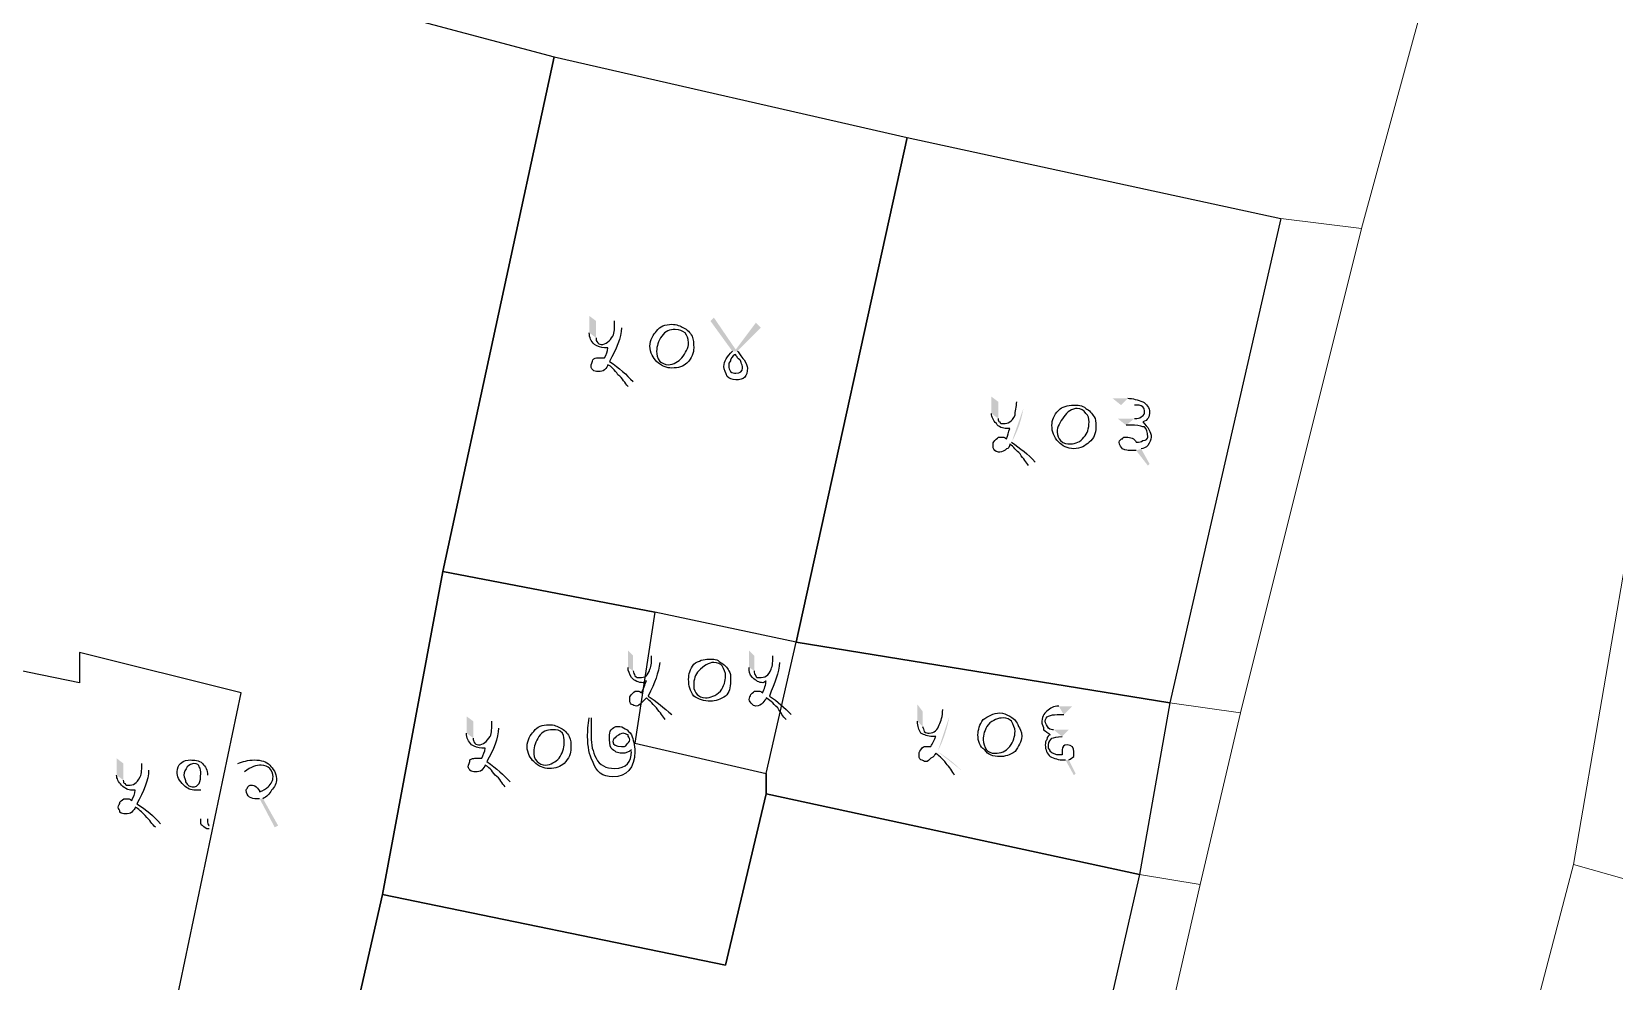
# Model space of a CAD drawing. Header units: inches. Extents: x 5 to 133, y 5 to 145.
# Drawn here: x 53.5 to 73.41, y 100.42 to 112.37 of the extents above; entities that cross this region are included whole.
import ezdxf

# ---------------------------------------------------------------- set-up
doc = ezdxf.new("R2010")
doc.units = ezdxf.units.IN
doc.header["$MEASUREMENT"] = 0
doc.layers.add('PDF_Geometry', color=7, linetype='Continuous')
doc.layers.add('PDF_Solid Fills', color=7, linetype='Continuous')

msp = doc.modelspace()

# ---------------------------------------------------------------- hatches: boundary and pattern name
at = {"layer": 'PDF_Solid Fills', "transparency": 33554559}
h = msp.add_hatch(color=256, dxfattribs=at)
h.paths.add_polyline_path([(60.833, 108.733), (60.918, 108.649)], flags=0)
h.paths.add_polyline_path([(61.066, 107.971), (61.002, 107.908)], flags=0)
h.paths.add_polyline_path([(60.515, 108.585), (60.515, 108.797), (60.6, 108.733), (60.6, 108.522)], flags=0)
h.paths.add_polyline_path([(62.315, 108.352), (62.039, 108.733), (62.082, 108.776), (62.357, 108.373), (62.611, 108.712), (62.674, 108.649), (62.378, 108.352)], flags=0)
h = msp.add_hatch(color=256, dxfattribs=at)
h.paths.add_polyline_path([(65.892, 107.717), (65.976, 107.633)], flags=0)
h.paths.add_polyline_path([(65.828, 107.209, 0.088944), (65.976, 107.633)], flags=0)
h.paths.add_polyline_path([(66.125, 106.955), (66.04, 106.913)], flags=0)
h.paths.add_polyline_path([(65.574, 107.569), (65.574, 107.781), (65.659, 107.717), (65.659, 107.506)], flags=0)
h.paths.add_polyline_path([(67.204, 107.675), (67.098, 107.76), (67.289, 107.76)], flags=0)
h.paths.add_polyline_path([(67.458, 107.125), (67.564, 106.934), (67.543, 106.913), (67.395, 107.103)], flags=0)
h.paths.add_polyline_path([(67.268, 107.421), (67.162, 107.506), (67.373, 107.506)], flags=0)
h = msp.add_hatch(color=256, dxfattribs=at)
h.paths.add_polyline_path([(61.299, 104.521), (61.404, 104.436)], flags=0)
h.paths.add_polyline_path([(61.553, 103.78), (61.468, 103.717)], flags=0)
h.paths.add_polyline_path([(61.002, 104.373), (61.002, 104.585), (61.066, 104.521), (61.066, 104.331)], flags=0)
h.paths.add_polyline_path([(62.823, 104.521), (62.907, 104.436)], flags=0)
h.paths.add_polyline_path([(63.055, 103.78), (62.992, 103.717)], flags=0)
h.paths.add_polyline_path([(62.526, 104.373), (62.526, 104.585), (62.59, 104.521), (62.59, 104.331)], flags=0)
h = msp.add_hatch(color=256, dxfattribs=at)
h.paths.add_polyline_path([(59.288, 103.696), (59.373, 103.611)], flags=0)
h.paths.add_polyline_path([(59.521, 102.934), (59.457, 102.87)], flags=0)
h.paths.add_polyline_path([(58.97, 103.547), (58.97, 103.759), (59.055, 103.696), (59.055, 103.484)], flags=0)
h.paths.add_polyline_path([(60.515, 103.738), (60.537, 103.738)], flags=0)
h.paths.add_polyline_path([(61.045, 103.315), (61.045, 103.336)], flags=0)
h = msp.add_hatch(color=256, dxfattribs=at)
h.paths.add_polyline_path([(64.961, 103.844), (65.045, 103.759)], flags=0)
h.paths.add_polyline_path([(64.897, 103.315, 0.0757), (65.045, 103.759)], flags=0)
h.paths.add_polyline_path([(65.193, 103.082, 0.059151), (64.897, 103.315)], flags=0)
h.paths.add_polyline_path([(65.193, 103.082), (65.109, 103.018)], flags=0)
h.paths.add_polyline_path([(64.643, 103.696), (64.643, 103.907), (64.707, 103.823), (64.707, 103.632)], flags=0)
h.paths.add_polyline_path([(66.484, 103.78), (66.59, 103.886), (66.421, 103.886)], flags=0)
h.paths.add_polyline_path([(66.506, 103.209), (66.611, 103.018), (66.633, 103.039), (66.548, 103.209)], flags=0)
h.paths.add_polyline_path([(66.463, 103.505), (66.548, 103.59), (66.357, 103.59)], flags=0)
h = msp.add_hatch(color=256, dxfattribs=at)
h.paths.add_polyline_path([(54.885, 103.166), (54.97, 103.082)], flags=0)
h.paths.add_polyline_path([(55.118, 102.404), (55.055, 102.362)], flags=0)
h.paths.add_polyline_path([(54.568, 103.018), (54.568, 103.23), (54.652, 103.166), (54.652, 102.955)], flags=0)
h.paths.add_polyline_path([(55.711, 103.018), (55.711, 102.468)], flags=0)
h.paths.add_polyline_path([(55.732, 102.383), (55.732, 102.341)], flags=0)
h.paths.add_polyline_path([(56.176, 103.061), (56.092, 103.166)], flags=0)
h.paths.add_polyline_path([(56.409, 102.722), (56.6, 102.383), (56.557, 102.362), (56.367, 102.722)], flags=0)

# ---------------------------------------------------------------- linework, layer by layer
at = {"layer": 'PDF_Geometry', "lineweight": 9}
for points in [[(49.53, 117.517), (53.848, 116.374), (56.896, 115.358), (56.769, 114.723), (61.595, 113.58), (63.627, 113.453), (66.04, 113.199), (70.993, 112.691), (70.231, 109.897), (69.215, 110.024), (64.516, 111.04), (60.071, 112.056), (58.166, 112.564), (54.991, 113.326), (52.959, 113.707)], [(49.53, 117.517), (53.848, 116.374), (56.896, 115.358), (56.769, 114.723), (61.595, 113.58), (63.627, 113.453), (66.04, 113.199), (70.993, 112.691), (70.231, 109.897), (69.215, 110.024), (64.516, 111.04), (60.071, 112.056), (58.166, 112.564), (54.991, 113.326), (52.959, 113.707)], [(73.66, 106.341), (72.898, 101.896), (71.501, 96.562), (71.501, 94.276), (66.675, 95.546), (67.183, 97.197), (68.199, 101.642), (68.707, 103.801), (70.231, 109.897), (70.993, 112.691)], [(70.993, 112.691), (70.231, 109.897), (68.707, 103.801), (68.199, 101.642), (67.183, 97.197), (66.675, 95.546), (71.501, 94.276), (71.501, 96.562), (72.898, 101.896), (73.66, 106.341)]]:
    msp.add_lwpolyline(points, dxfattribs=at)
for points in [[(60.071, 112.056), (58.674, 105.579), (57.912, 101.515), (56.642, 95.927), (55.88, 92.244), (51.181, 93.26), (52.451, 99.102), (53.086, 102.15), (53.34, 103.293), (50.927, 103.801), (51.054, 104.817), (51.689, 107.484), (52.959, 113.707), (54.991, 113.326), (58.166, 112.564)], [(60.071, 112.056), (58.674, 105.579), (57.912, 101.515), (56.642, 95.927), (55.88, 92.244), (51.181, 93.26), (52.451, 99.102), (53.086, 102.15), (53.34, 103.293), (50.927, 103.801), (51.054, 104.817), (51.689, 107.484), (52.959, 113.707), (54.991, 113.326), (58.166, 112.564)], [(64.516, 111.04), (63.119, 104.69), (61.341, 105.071), (58.674, 105.579), (60.071, 112.056)], [(64.516, 111.04), (63.119, 104.69), (61.341, 105.071), (58.674, 105.579), (60.071, 112.056)], [(70.231, 109.897), (68.707, 103.801), (67.818, 103.928), (63.119, 104.69), (64.516, 111.04), (69.215, 110.024)], [(70.231, 109.897), (68.707, 103.801), (67.818, 103.928), (63.119, 104.69), (64.516, 111.04), (69.215, 110.024)], [(81.28, 104.817), (80.645, 102.277), (80.01, 102.404), (79.756, 100.626), (73.787, 101.642), (72.898, 101.896), (73.66, 106.341), (74.549, 106.087), (80.518, 104.944)], [(81.28, 104.817), (80.645, 102.277), (80.01, 102.404), (79.756, 100.626), (73.787, 101.642), (72.898, 101.896), (73.66, 106.341), (74.549, 106.087), (80.518, 104.944)], [(61.341, 105.071), (61.087, 103.42), (62.738, 103.039), (62.738, 102.785), (62.23, 100.626), (57.912, 101.515), (58.674, 105.579)], [(61.341, 105.071), (61.087, 103.42), (62.738, 103.039), (62.738, 102.785), (62.23, 100.626), (57.912, 101.515), (58.674, 105.579)], [(63.119, 104.69), (62.738, 103.039), (61.087, 103.42), (61.341, 105.071)], [(63.119, 104.69), (62.738, 103.039), (61.087, 103.42), (61.341, 105.071)], [(68.707, 103.801), (68.199, 101.642), (67.437, 101.769), (62.738, 102.785), (62.738, 103.039), (63.119, 104.69), (67.818, 103.928)], [(68.707, 103.801), (68.199, 101.642), (67.437, 101.769), (62.738, 102.785), (62.738, 103.039), (63.119, 104.69), (67.818, 103.928)], [(68.199, 101.642), (67.183, 97.197), (66.421, 97.324), (60.96, 98.34), (60.706, 97.324), (59.309, 97.578), (58.928, 95.419), (56.642, 95.927), (57.912, 101.515), (62.23, 100.626), (62.738, 102.785), (67.437, 101.769)], [(68.199, 101.642), (67.183, 97.197), (66.421, 97.324), (60.96, 98.34), (60.706, 97.324), (59.309, 97.578), (58.928, 95.419), (56.642, 95.927), (57.912, 101.515), (62.23, 100.626), (62.738, 102.785), (67.437, 101.769)], [(79.756, 100.626), (79.629, 100.372), (82.931, 99.737), (82.804, 99.483), (82.804, 99.356), (82.042, 99.483), (79.248, 98.34), (78.105, 93.006), (77.851, 91.99), (74.93, 92.879), (75.057, 93.26), (71.501, 94.276), (71.501, 96.562), (72.898, 101.896), (73.787, 101.642)], [(79.756, 100.626), (79.629, 100.372), (82.931, 99.737), (82.804, 99.483), (82.804, 99.356), (82.042, 99.483), (79.248, 98.34), (78.105, 93.006), (77.851, 91.99), (74.93, 92.879), (75.057, 93.26), (71.501, 94.276), (71.501, 96.562), (72.898, 101.896), (73.787, 101.642)]]:
    msp.add_lwpolyline(points, close=True, dxfattribs=at)
at = {"layer": 'PDF_Geometry', "color": 21, "lineweight": 13, "true_color": 0xffafaf}
for points in [[(60.071, 112.056), (58.674, 105.579), (57.912, 101.515), (56.642, 95.927), (55.88, 92.244), (51.181, 93.26), (52.451, 99.102), (54.991, 98.594), (56.134, 104.055), (54.102, 104.563), (54.102, 104.182), (53.467, 104.309), (51.054, 104.817), (51.689, 107.484), (52.959, 113.707), (54.991, 113.326), (58.166, 112.564)], [(60.071, 112.056), (58.674, 105.579), (57.912, 101.515), (56.642, 95.927), (55.88, 92.244), (51.181, 93.26), (52.451, 99.102), (54.991, 98.594), (56.134, 104.055), (54.102, 104.563), (54.102, 104.182), (53.467, 104.309), (51.054, 104.817), (51.689, 107.484), (52.959, 113.707), (54.991, 113.326), (58.166, 112.564)], [(60.071, 112.056), (58.674, 105.579), (57.912, 101.515), (56.642, 95.927), (55.88, 92.244), (51.181, 93.26), (52.451, 99.102), (54.991, 98.594), (56.134, 104.055), (54.102, 104.563), (54.102, 104.182), (53.467, 104.309), (51.054, 104.817), (51.689, 107.484), (52.959, 113.707), (54.991, 113.326), (58.166, 112.564)], [(60.071, 112.056), (58.674, 105.579), (57.912, 101.515), (56.642, 95.927), (55.88, 92.244), (51.181, 93.26), (52.451, 99.102), (54.991, 98.594), (56.134, 104.055), (54.102, 104.563), (54.102, 104.182), (53.467, 104.309), (51.054, 104.817), (51.689, 107.484), (52.959, 113.707), (54.991, 113.326), (58.166, 112.564)], [(64.516, 111.04), (63.119, 104.69), (61.341, 105.071), (58.674, 105.579), (60.071, 112.056)], [(64.516, 111.04), (63.119, 104.69), (61.341, 105.071), (58.674, 105.579), (60.071, 112.056)], [(64.516, 111.04), (63.119, 104.69), (61.341, 105.071), (58.674, 105.579), (60.071, 112.056)], [(64.516, 111.04), (63.119, 104.69), (61.341, 105.071), (58.674, 105.579), (60.071, 112.056)], [(67.818, 103.928), (63.119, 104.69), (64.516, 111.04), (69.215, 110.024)], [(67.818, 103.928), (63.119, 104.69), (64.516, 111.04), (69.215, 110.024)], [(67.818, 103.928), (63.119, 104.69), (64.516, 111.04), (69.215, 110.024)], [(67.818, 103.928), (63.119, 104.69), (64.516, 111.04), (69.215, 110.024)], [(61.341, 105.071), (61.087, 103.42), (62.738, 103.039), (62.738, 102.785), (62.23, 100.626), (57.912, 101.515), (58.674, 105.579)], [(61.341, 105.071), (61.087, 103.42), (62.738, 103.039), (62.738, 102.785), (62.23, 100.626), (57.912, 101.515), (58.674, 105.579)], [(61.341, 105.071), (61.087, 103.42), (62.738, 103.039), (62.738, 102.785), (62.23, 100.626), (57.912, 101.515), (58.674, 105.579)], [(61.341, 105.071), (61.087, 103.42), (62.738, 103.039), (62.738, 102.785), (62.23, 100.626), (57.912, 101.515), (58.674, 105.579)], [(67.818, 103.928), (67.437, 101.769), (62.738, 102.785), (62.738, 103.039), (63.119, 104.69)], [(67.818, 103.928), (67.437, 101.769), (62.738, 102.785), (62.738, 103.039), (63.119, 104.69)], [(67.818, 103.928), (67.437, 101.769), (62.738, 102.785), (62.738, 103.039), (63.119, 104.69)], [(67.818, 103.928), (67.437, 101.769), (62.738, 102.785), (62.738, 103.039), (63.119, 104.69)], [(67.437, 101.769), (66.421, 97.324), (60.96, 98.34), (60.706, 97.324), (59.309, 97.578), (58.928, 95.419), (56.642, 95.927), (57.912, 101.515), (62.23, 100.626), (62.738, 102.785)], [(67.437, 101.769), (66.421, 97.324), (60.96, 98.34), (60.706, 97.324), (59.309, 97.578), (58.928, 95.419), (56.642, 95.927), (57.912, 101.515), (62.23, 100.626), (62.738, 102.785)], [(67.437, 101.769), (66.421, 97.324), (60.96, 98.34), (60.706, 97.324), (59.309, 97.578), (58.928, 95.419), (56.642, 95.927), (57.912, 101.515), (62.23, 100.626), (62.738, 102.785)], [(67.437, 101.769), (66.421, 97.324), (60.96, 98.34), (60.706, 97.324), (59.309, 97.578), (58.928, 95.419), (56.642, 95.927), (57.912, 101.515), (62.23, 100.626), (62.738, 102.785)]]:
    msp.add_lwpolyline(points, close=True, dxfattribs=at)
at = {"layer": 'PDF_Geometry', "color": 21, "lineweight": 25, "true_color": 0xffafaf}
for points in [[(60.071, 112.056), (58.674, 105.579), (57.912, 101.515), (56.642, 95.927), (55.88, 92.244), (51.181, 93.26), (52.451, 99.102), (54.991, 98.594), (56.134, 104.055), (54.102, 104.563), (54.102, 104.182), (53.467, 104.309), (51.054, 104.817), (51.689, 107.484), (52.959, 113.707), (54.991, 113.326), (58.166, 112.564)], [(60.071, 112.056), (58.674, 105.579), (57.912, 101.515), (56.642, 95.927), (55.88, 92.244), (51.181, 93.26), (52.451, 99.102), (54.991, 98.594), (56.134, 104.055), (54.102, 104.563), (54.102, 104.182), (53.467, 104.309), (51.054, 104.817), (51.689, 107.484), (52.959, 113.707), (54.991, 113.326), (58.166, 112.564)], [(64.516, 111.04), (63.119, 104.69), (61.341, 105.071), (58.674, 105.579), (60.071, 112.056)], [(64.516, 111.04), (63.119, 104.69), (61.341, 105.071), (58.674, 105.579), (60.071, 112.056)], [(67.818, 103.928), (63.119, 104.69), (64.516, 111.04), (69.215, 110.024)], [(67.818, 103.928), (63.119, 104.69), (64.516, 111.04), (69.215, 110.024)], [(61.341, 105.071), (61.087, 103.42), (62.738, 103.039), (62.738, 102.785), (62.23, 100.626), (57.912, 101.515), (58.674, 105.579)], [(61.341, 105.071), (61.087, 103.42), (62.738, 103.039), (62.738, 102.785), (62.23, 100.626), (57.912, 101.515), (58.674, 105.579)], [(67.818, 103.928), (67.437, 101.769), (62.738, 102.785), (62.738, 103.039), (63.119, 104.69)], [(67.818, 103.928), (67.437, 101.769), (62.738, 102.785), (62.738, 103.039), (63.119, 104.69)], [(67.437, 101.769), (66.421, 97.324), (60.96, 98.34), (60.706, 97.324), (59.309, 97.578), (58.928, 95.419), (56.642, 95.927), (57.912, 101.515), (62.23, 100.626), (62.738, 102.785)], [(67.437, 101.769), (66.421, 97.324), (60.96, 98.34), (60.706, 97.324), (59.309, 97.578), (58.928, 95.419), (56.642, 95.927), (57.912, 101.515), (62.23, 100.626), (62.738, 102.785)]]:
    msp.add_lwpolyline(points, close=True, dxfattribs=at)
at = {"layer": 'PDF_Geometry', "lineweight": 25}
for points in [[(60.812, 108.543), (60.833, 108.585), (60.833, 108.649), (60.833, 108.733)], [(60.579, 108.437), (60.537, 108.479), (60.515, 108.522), (60.515, 108.585)], [(60.664, 108.437), (60.727, 108.437), (60.769, 108.479), (60.812, 108.543)], [(60.918, 108.649), (60.918, 108.522), (60.854, 108.373), (60.769, 108.225)], [(61.277, 108.416), (61.277, 108.5), (61.32, 108.564), (61.362, 108.606)], [(61.362, 108.606), (61.404, 108.67), (61.468, 108.691), (61.553, 108.691)], [(61.426, 108.543), (61.383, 108.479), (61.362, 108.416), (61.362, 108.352)], [(61.595, 108.627), (61.531, 108.627), (61.468, 108.606), (61.426, 108.543)], [(61.553, 108.691), (61.616, 108.691), (61.658, 108.67), (61.701, 108.649)], [(61.722, 108.585), (61.68, 108.606), (61.658, 108.627), (61.595, 108.627)], [(61.701, 108.649), (61.743, 108.627), (61.785, 108.585), (61.807, 108.543)], [(61.764, 108.458), (61.764, 108.522), (61.743, 108.543), (61.722, 108.585)], [(61.807, 108.543), (61.828, 108.5), (61.828, 108.458), (61.828, 108.395)], [(60.706, 108.395), (60.664, 108.395), (60.621, 108.416), (60.579, 108.437)], [(60.6, 108.522), (60.6, 108.5), (60.6, 108.479), (60.621, 108.458)], [(60.621, 108.458), (60.621, 108.458), (60.642, 108.437), (60.664, 108.437)], [(60.706, 108.268), (60.727, 108.31), (60.748, 108.352), (60.748, 108.395)], [(60.748, 108.395), (60.748, 108.395), (60.727, 108.395), (60.706, 108.395)], [(61.362, 108.225), (61.32, 108.268), (61.277, 108.331), (61.277, 108.416)], [(61.362, 108.352), (61.362, 108.31), (61.362, 108.268), (61.404, 108.225)], [(61.68, 108.268), (61.722, 108.331), (61.764, 108.395), (61.764, 108.458)], [(61.828, 108.395), (61.828, 108.331), (61.807, 108.268), (61.743, 108.204)], [(62.209, 108.162), (62.209, 108.225), (62.251, 108.289), (62.315, 108.352)], [(62.378, 108.352), (62.399, 108.331), (62.42, 108.289), (62.463, 108.246)], [(60.537, 108.162), (60.537, 108.183), (60.558, 108.225), (60.558, 108.246)], [(60.558, 108.119), (60.558, 108.119), (60.537, 108.141), (60.537, 108.162)], [(60.558, 108.246), (60.579, 108.268), (60.6, 108.268), (60.621, 108.268)], [(60.621, 108.268), (60.664, 108.268), (60.685, 108.268), (60.706, 108.268)], [(60.748, 108.183), (60.748, 108.162), (60.727, 108.141), (60.706, 108.119)], [(60.875, 108.056), (60.833, 108.119), (60.791, 108.162), (60.748, 108.183)], [(60.769, 108.225), (60.896, 108.141), (60.981, 108.056), (61.066, 107.971)], [(61.553, 108.141), (61.489, 108.141), (61.426, 108.162), (61.362, 108.225)], [(61.404, 108.225), (61.426, 108.204), (61.468, 108.183), (61.51, 108.183)], [(61.51, 108.183), (61.574, 108.183), (61.637, 108.225), (61.68, 108.268)], [(61.743, 108.204), (61.701, 108.162), (61.637, 108.141), (61.553, 108.141)], [(62.251, 108.035), (62.23, 108.077), (62.209, 108.119), (62.209, 108.162)], [(62.293, 108.246), (62.293, 108.246), (62.293, 108.225), (62.272, 108.204)], [(62.272, 108.204), (62.272, 108.183), (62.272, 108.183), (62.272, 108.162)], [(62.272, 108.162), (62.272, 108.141), (62.272, 108.119), (62.293, 108.098)], [(62.357, 108.31), (62.336, 108.31), (62.315, 108.289), (62.293, 108.246)], [(62.378, 108.268), (62.378, 108.289), (62.357, 108.289), (62.357, 108.31)], [(62.357, 108.077), (62.42, 108.077), (62.442, 108.098), (62.442, 108.141)], [(62.505, 108.141), (62.505, 108.035), (62.463, 107.992), (62.357, 107.992)], [(62.42, 108.225), (62.42, 108.246), (62.399, 108.246), (62.378, 108.268)], [(62.442, 108.162), (62.442, 108.183), (62.42, 108.204), (62.42, 108.225)], [(62.442, 108.141), (62.442, 108.141), (62.442, 108.162), (62.442, 108.162)], [(62.463, 108.246), (62.484, 108.204), (62.505, 108.162), (62.505, 108.141)], [(60.621, 108.098), (60.6, 108.098), (60.579, 108.098), (60.558, 108.119)], [(60.706, 108.119), (60.685, 108.098), (60.664, 108.098), (60.621, 108.098)], [(61.002, 107.908), (60.96, 107.95), (60.939, 108.014), (60.875, 108.056)], [(62.357, 107.992), (62.315, 107.992), (62.272, 108.014), (62.251, 108.035)], [(62.293, 108.098), (62.315, 108.077), (62.336, 108.077), (62.357, 108.077)], [(67.289, 107.76), (67.352, 107.76), (67.416, 107.738), (67.479, 107.717)], [(65.638, 107.442), (65.595, 107.484), (65.574, 107.527), (65.574, 107.569)], [(65.722, 107.442), (65.786, 107.442), (65.828, 107.463), (65.871, 107.548)], [(65.871, 107.548), (65.871, 107.59), (65.892, 107.654), (65.892, 107.717)], [(66.336, 107.421), (66.336, 107.484), (66.357, 107.548), (66.421, 107.611)], [(66.421, 107.611), (66.463, 107.654), (66.527, 107.675), (66.611, 107.675)], [(66.654, 107.633), (66.59, 107.633), (66.527, 107.59), (66.484, 107.527)], [(66.611, 107.675), (66.654, 107.675), (66.717, 107.675), (66.76, 107.633)], [(66.76, 107.569), (66.738, 107.611), (66.696, 107.633), (66.654, 107.633)], [(66.76, 107.633), (66.802, 107.611), (66.844, 107.569), (66.865, 107.527)], [(66.802, 107.463), (66.802, 107.506), (66.802, 107.548), (66.76, 107.569)], [(67.479, 107.654), (67.458, 107.675), (67.416, 107.675), (67.373, 107.675)], [(67.458, 107.527), (67.5, 107.548), (67.5, 107.569), (67.5, 107.59)], [(67.479, 107.717), (67.522, 107.696), (67.564, 107.633), (67.564, 107.59)], [(67.5, 107.59), (67.5, 107.611), (67.5, 107.633), (67.479, 107.654)], [(67.564, 107.59), (67.564, 107.527), (67.543, 107.484), (67.479, 107.463)], [(65.765, 107.379), (65.722, 107.379), (65.659, 107.4), (65.638, 107.442)], [(65.659, 107.506), (65.659, 107.484), (65.659, 107.463), (65.68, 107.463)], [(65.68, 107.463), (65.68, 107.442), (65.701, 107.442), (65.722, 107.442)], [(65.765, 107.252), (65.786, 107.294), (65.786, 107.336), (65.807, 107.379)], [(65.807, 107.379), (65.786, 107.379), (65.786, 107.379), (65.765, 107.379)], [(66.421, 107.209), (66.357, 107.273), (66.336, 107.336), (66.336, 107.421)], [(66.484, 107.527), (66.442, 107.463), (66.4, 107.4), (66.4, 107.336)], [(66.4, 107.336), (66.4, 107.294), (66.421, 107.252), (66.442, 107.23)], [(66.738, 107.273), (66.781, 107.315), (66.802, 107.379), (66.802, 107.463)], [(66.887, 107.4), (66.887, 107.315), (66.865, 107.252), (66.802, 107.209)], [(66.865, 107.527), (66.887, 107.506), (66.887, 107.463), (66.887, 107.4)], [(67.331, 107.421), (67.31, 107.421), (67.289, 107.421), (67.268, 107.421)], [(67.373, 107.421), (67.352, 107.421), (67.352, 107.421), (67.331, 107.421)], [(67.373, 107.506), (67.416, 107.506), (67.437, 107.506), (67.458, 107.527)], [(67.5, 107.4), (67.479, 107.4), (67.437, 107.421), (67.373, 107.421)], [(67.479, 107.463), (67.543, 107.4), (67.585, 107.336), (67.585, 107.273)], [(67.543, 107.273), (67.543, 107.336), (67.522, 107.379), (67.5, 107.4)], [(65.595, 107.167), (65.595, 107.188), (65.595, 107.209), (65.617, 107.23)], [(65.617, 107.103), (65.595, 107.125), (65.595, 107.146), (65.595, 107.167)], [(65.617, 107.23), (65.638, 107.252), (65.659, 107.273), (65.68, 107.273)], [(65.68, 107.273), (65.722, 107.273), (65.744, 107.273), (65.765, 107.252)], [(65.807, 107.188), (65.807, 107.146), (65.786, 107.125), (65.765, 107.125)], [(65.934, 107.061), (65.892, 107.103), (65.849, 107.146), (65.807, 107.188)], [(65.828, 107.209), (65.934, 107.125), (66.04, 107.061), (66.125, 106.955)], [(66.611, 107.125), (66.527, 107.125), (66.463, 107.167), (66.421, 107.209)], [(66.442, 107.23), (66.484, 107.188), (66.527, 107.188), (66.569, 107.188)], [(66.569, 107.188), (66.633, 107.188), (66.696, 107.209), (66.738, 107.273)], [(66.802, 107.209), (66.76, 107.167), (66.696, 107.125), (66.611, 107.125)], [(67.183, 107.209), (67.183, 107.23), (67.204, 107.252), (67.225, 107.252)], [(67.225, 107.125), (67.204, 107.146), (67.183, 107.167), (67.183, 107.209)], [(67.225, 107.252), (67.225, 107.273), (67.246, 107.273), (67.268, 107.273)], [(67.268, 107.273), (67.331, 107.273), (67.373, 107.252), (67.395, 107.209)], [(67.395, 107.209), (67.437, 107.209), (67.458, 107.209), (67.479, 107.23)], [(67.543, 107.167), (67.522, 107.146), (67.479, 107.125), (67.458, 107.125)], [(67.479, 107.23), (67.522, 107.23), (67.543, 107.252), (67.543, 107.273)], [(67.585, 107.273), (67.585, 107.23), (67.564, 107.209), (67.543, 107.167)], [(65.68, 107.082), (65.659, 107.082), (65.638, 107.082), (65.617, 107.103)], [(65.765, 107.125), (65.744, 107.103), (65.701, 107.082), (65.68, 107.082)], [(66.04, 106.913), (66.019, 106.955), (65.976, 106.998), (65.934, 107.061)], [(67.31, 107.103), (67.289, 107.103), (67.268, 107.103), (67.225, 107.125)], [(67.395, 107.103), (67.373, 107.103), (67.352, 107.103), (67.31, 107.103)], [(61.045, 104.246), (61.023, 104.288), (61.002, 104.331), (61.002, 104.373)], [(61.15, 104.246), (61.214, 104.246), (61.256, 104.267), (61.277, 104.352)], [(61.404, 104.436), (61.383, 104.309), (61.341, 104.182), (61.256, 104.013)], [(61.277, 104.352), (61.299, 104.394), (61.299, 104.458), (61.299, 104.521)], [(61.764, 104.225), (61.764, 104.288), (61.785, 104.352), (61.828, 104.415)], [(61.828, 104.415), (61.891, 104.458), (61.955, 104.479), (62.018, 104.479)], [(62.082, 104.436), (62.018, 104.436), (61.955, 104.394), (61.891, 104.331)], [(62.018, 104.479), (62.082, 104.479), (62.124, 104.479), (62.166, 104.436)], [(62.188, 104.394), (62.166, 104.415), (62.124, 104.436), (62.082, 104.436)], [(62.166, 104.436), (62.209, 104.415), (62.251, 104.373), (62.272, 104.331)], [(62.23, 104.267), (62.23, 104.309), (62.209, 104.352), (62.188, 104.394)], [(62.569, 104.246), (62.526, 104.288), (62.526, 104.331), (62.526, 104.373)], [(62.653, 104.246), (62.717, 104.246), (62.78, 104.267), (62.801, 104.352)], [(62.907, 104.436), (62.907, 104.309), (62.844, 104.182), (62.78, 104.013)], [(62.801, 104.352), (62.823, 104.394), (62.823, 104.458), (62.823, 104.521)], [(61.193, 104.182), (61.129, 104.182), (61.087, 104.204), (61.045, 104.246)], [(61.066, 104.331), (61.066, 104.309), (61.087, 104.288), (61.087, 104.267)], [(61.087, 104.267), (61.108, 104.246), (61.129, 104.246), (61.15, 104.246)], [(61.172, 104.055), (61.193, 104.098), (61.214, 104.161), (61.235, 104.204)], [(61.235, 104.204), (61.214, 104.204), (61.193, 104.182), (61.193, 104.182)], [(61.828, 104.013), (61.785, 104.077), (61.764, 104.14), (61.764, 104.225)], [(61.891, 104.331), (61.849, 104.288), (61.828, 104.225), (61.828, 104.14)], [(62.166, 104.077), (62.209, 104.14), (62.23, 104.204), (62.23, 104.267)], [(62.293, 104.204), (62.293, 104.119), (62.272, 104.055), (62.23, 104.013)], [(62.272, 104.331), (62.293, 104.309), (62.293, 104.267), (62.293, 104.204)], [(62.696, 104.182), (62.653, 104.182), (62.611, 104.204), (62.569, 104.246)], [(62.59, 104.331), (62.59, 104.309), (62.59, 104.288), (62.611, 104.267)], [(62.611, 104.267), (62.611, 104.246), (62.632, 104.246), (62.653, 104.246)], [(62.696, 104.055), (62.717, 104.098), (62.738, 104.161), (62.738, 104.204)], [(62.738, 104.204), (62.738, 104.204), (62.717, 104.182), (62.696, 104.182)], [(61.023, 103.971), (61.023, 103.992), (61.023, 104.013), (61.045, 104.034)], [(61.045, 103.907), (61.023, 103.928), (61.023, 103.95), (61.023, 103.971)], [(61.045, 104.034), (61.066, 104.055), (61.087, 104.077), (61.108, 104.077)], [(61.108, 104.077), (61.129, 104.077), (61.15, 104.077), (61.172, 104.055)], [(61.235, 103.992), (61.214, 103.971), (61.193, 103.95), (61.172, 103.928)], [(61.362, 103.865), (61.299, 103.928), (61.256, 103.971), (61.235, 103.992)], [(61.256, 104.013), (61.362, 103.95), (61.447, 103.865), (61.553, 103.78)], [(61.828, 104.14), (61.828, 104.098), (61.849, 104.055), (61.87, 104.034)], [(62.039, 103.95), (61.955, 103.95), (61.891, 103.971), (61.828, 104.013)], [(61.87, 104.034), (61.891, 104.013), (61.934, 103.992), (61.976, 103.992)], [(61.976, 103.992), (62.039, 103.992), (62.103, 104.013), (62.166, 104.077)], [(62.23, 104.013), (62.166, 103.971), (62.103, 103.95), (62.039, 103.95)], [(62.526, 103.971), (62.526, 103.992), (62.547, 104.013), (62.547, 104.034)], [(62.569, 103.907), (62.547, 103.928), (62.526, 103.95), (62.526, 103.971)], [(62.547, 104.034), (62.569, 104.055), (62.59, 104.077), (62.611, 104.077)], [(62.611, 104.077), (62.653, 104.077), (62.674, 104.077), (62.696, 104.055)], [(62.738, 103.992), (62.738, 103.971), (62.717, 103.95), (62.696, 103.928)], [(62.886, 103.865), (62.823, 103.928), (62.78, 103.971), (62.738, 103.992)], [(62.78, 104.013), (62.886, 103.95), (62.971, 103.865), (63.055, 103.78)], [(61.108, 103.886), (61.087, 103.886), (61.066, 103.907), (61.045, 103.907)], [(61.172, 103.928), (61.15, 103.907), (61.129, 103.886), (61.108, 103.886)], [(61.468, 103.717), (61.447, 103.759), (61.404, 103.801), (61.362, 103.865)], [(62.611, 103.886), (62.59, 103.886), (62.569, 103.907), (62.569, 103.907)], [(62.696, 103.928), (62.674, 103.907), (62.653, 103.886), (62.611, 103.886)], [(62.992, 103.717), (62.95, 103.759), (62.928, 103.801), (62.886, 103.865)], [(64.918, 103.653), (64.939, 103.696), (64.961, 103.759), (64.961, 103.844)], [(65.469, 103.717), (65.532, 103.759), (65.595, 103.801), (65.68, 103.801)], [(65.68, 103.801), (65.722, 103.801), (65.765, 103.78), (65.807, 103.759)], [(65.807, 103.759), (65.871, 103.717), (65.892, 103.696), (65.913, 103.632)], [(66.273, 103.823), (66.231, 103.801), (66.209, 103.738), (66.209, 103.674)], [(66.252, 103.696), (66.252, 103.759), (66.315, 103.78), (66.4, 103.78)], [(66.421, 103.886), (66.357, 103.886), (66.315, 103.865), (66.273, 103.823)], [(66.4, 103.78), (66.421, 103.78), (66.442, 103.78), (66.442, 103.78)], [(66.442, 103.78), (66.463, 103.78), (66.484, 103.78), (66.484, 103.78)], [(59.034, 103.399), (58.992, 103.442), (58.97, 103.484), (58.97, 103.547)], [(59.373, 103.611), (59.373, 103.484), (59.309, 103.336), (59.224, 103.188)], [(59.267, 103.505), (59.288, 103.547), (59.288, 103.611), (59.288, 103.696)], [(59.732, 103.378), (59.732, 103.463), (59.775, 103.526), (59.817, 103.569)], [(59.817, 103.569), (59.859, 103.632), (59.923, 103.653), (60.008, 103.653)], [(60.05, 103.59), (59.986, 103.59), (59.923, 103.569), (59.881, 103.505)], [(60.008, 103.653), (60.071, 103.653), (60.113, 103.632), (60.156, 103.611)], [(60.177, 103.547), (60.135, 103.59), (60.113, 103.59), (60.05, 103.59)], [(60.156, 103.611), (60.198, 103.59), (60.24, 103.547), (60.262, 103.505)], [(60.198, 103.42), (60.198, 103.484), (60.198, 103.505), (60.177, 103.547)], [(60.494, 103.505), (60.494, 103.569), (60.494, 103.653), (60.515, 103.738)], [(60.537, 103.738), (60.537, 103.696), (60.537, 103.674), (60.537, 103.611)], [(60.537, 103.611), (60.537, 103.569), (60.537, 103.526), (60.537, 103.505)], [(60.769, 103.505), (60.769, 103.526), (60.769, 103.569), (60.791, 103.59)], [(60.791, 103.59), (60.812, 103.611), (60.833, 103.632), (60.875, 103.632)], [(60.939, 103.547), (60.918, 103.547), (60.896, 103.526), (60.854, 103.505)], [(60.875, 103.632), (60.939, 103.632), (61.002, 103.59), (61.045, 103.526)], [(61.002, 103.526), (60.981, 103.526), (60.96, 103.547), (60.939, 103.547)], [(64.685, 103.547), (64.664, 103.59), (64.643, 103.632), (64.643, 103.696)], [(64.834, 103.505), (64.77, 103.505), (64.728, 103.526), (64.685, 103.547)], [(64.707, 103.632), (64.707, 103.611), (64.728, 103.59), (64.728, 103.569)], [(64.728, 103.569), (64.749, 103.547), (64.77, 103.547), (64.791, 103.547)], [(64.791, 103.547), (64.855, 103.547), (64.897, 103.59), (64.918, 103.653)], [(65.405, 103.526), (65.405, 103.59), (65.426, 103.653), (65.469, 103.717)], [(65.532, 103.653), (65.49, 103.59), (65.469, 103.526), (65.469, 103.463)], [(65.722, 103.738), (65.659, 103.738), (65.595, 103.717), (65.532, 103.653)], [(65.828, 103.696), (65.807, 103.717), (65.765, 103.738), (65.722, 103.738)], [(65.807, 103.378), (65.849, 103.442), (65.871, 103.505), (65.871, 103.569)], [(65.871, 103.569), (65.871, 103.611), (65.849, 103.653), (65.828, 103.696)], [(65.913, 103.632), (65.934, 103.611), (65.955, 103.569), (65.955, 103.505)], [(66.209, 103.674), (66.209, 103.653), (66.231, 103.632), (66.231, 103.59)], [(66.231, 103.59), (66.252, 103.569), (66.294, 103.547), (66.315, 103.526)], [(66.294, 103.611), (66.273, 103.632), (66.252, 103.674), (66.252, 103.696)], [(66.357, 103.59), (66.336, 103.59), (66.315, 103.59), (66.294, 103.611)], [(59.161, 103.357), (59.119, 103.357), (59.076, 103.378), (59.034, 103.399)], [(59.055, 103.484), (59.055, 103.463), (59.055, 103.442), (59.076, 103.42)], [(59.076, 103.42), (59.076, 103.42), (59.097, 103.399), (59.119, 103.399)], [(59.119, 103.399), (59.182, 103.399), (59.224, 103.442), (59.267, 103.505)], [(59.161, 103.23), (59.182, 103.272), (59.203, 103.315), (59.203, 103.357)], [(59.203, 103.357), (59.203, 103.357), (59.182, 103.357), (59.161, 103.357)], [(59.817, 103.188), (59.775, 103.23), (59.732, 103.293), (59.732, 103.378)], [(59.881, 103.505), (59.838, 103.442), (59.817, 103.378), (59.817, 103.315)], [(60.135, 103.23), (60.177, 103.293), (60.198, 103.357), (60.198, 103.42)], [(60.283, 103.357), (60.283, 103.293), (60.262, 103.23), (60.198, 103.166)], [(60.262, 103.505), (60.283, 103.463), (60.283, 103.42), (60.283, 103.357)], [(60.558, 103.188), (60.515, 103.272), (60.494, 103.378), (60.494, 103.505)], [(60.537, 103.505), (60.537, 103.399), (60.558, 103.315), (60.6, 103.23)], [(60.791, 103.357), (60.769, 103.399), (60.769, 103.442), (60.769, 103.505)], [(60.918, 103.293), (60.875, 103.293), (60.833, 103.315), (60.791, 103.357)], [(60.854, 103.505), (60.833, 103.484), (60.812, 103.463), (60.812, 103.442)], [(60.812, 103.442), (60.812, 103.399), (60.854, 103.378), (60.918, 103.378)], [(60.918, 103.378), (60.939, 103.378), (60.981, 103.378), (60.981, 103.399)], [(60.981, 103.399), (61.002, 103.42), (61.023, 103.442), (61.023, 103.463)], [(61.023, 103.463), (61.023, 103.484), (61.002, 103.505), (61.002, 103.526)], [(61.045, 103.526), (61.066, 103.463), (61.087, 103.399), (61.087, 103.315)], [(64.685, 103.336), (64.707, 103.378), (64.728, 103.378), (64.749, 103.378)], [(64.749, 103.378), (64.77, 103.378), (64.812, 103.378), (64.812, 103.378)], [(64.812, 103.378), (64.834, 103.42), (64.855, 103.463), (64.876, 103.505)], [(64.876, 103.505), (64.855, 103.505), (64.834, 103.505), (64.834, 103.505)], [(65.49, 103.336), (65.426, 103.378), (65.405, 103.442), (65.405, 103.526)], [(65.469, 103.463), (65.469, 103.42), (65.49, 103.378), (65.511, 103.336)], [(65.617, 103.293), (65.701, 103.293), (65.744, 103.315), (65.807, 103.378)], [(65.955, 103.505), (65.955, 103.442), (65.913, 103.378), (65.871, 103.315)], [(66.273, 103.463), (66.252, 103.463), (66.252, 103.42), (66.252, 103.399)], [(66.252, 103.399), (66.252, 103.336), (66.273, 103.293), (66.315, 103.251)], [(66.315, 103.526), (66.294, 103.526), (66.273, 103.505), (66.273, 103.463)], [(66.294, 103.399), (66.294, 103.442), (66.315, 103.463), (66.336, 103.484)], [(66.294, 103.357), (66.294, 103.378), (66.294, 103.378), (66.294, 103.399)], [(66.315, 103.315), (66.315, 103.315), (66.315, 103.336), (66.294, 103.357)], [(66.336, 103.484), (66.357, 103.484), (66.4, 103.505), (66.463, 103.505)], [(66.527, 103.399), (66.484, 103.399), (66.463, 103.378), (66.463, 103.336)], [(66.611, 103.315), (66.611, 103.357), (66.59, 103.399), (66.527, 103.399)], [(54.864, 102.997), (54.885, 103.039), (54.885, 103.103), (54.885, 103.166)], [(55.33, 103.061), (55.33, 103.103), (55.351, 103.145), (55.372, 103.166)], [(55.372, 103.166), (55.414, 103.209), (55.457, 103.209), (55.499, 103.209)], [(55.541, 103.166), (55.52, 103.166), (55.478, 103.145), (55.457, 103.124)], [(55.499, 103.209), (55.541, 103.209), (55.605, 103.209), (55.647, 103.166)], [(55.605, 103.124), (55.605, 103.145), (55.584, 103.166), (55.541, 103.166)], [(55.647, 103.166), (55.69, 103.124), (55.711, 103.082), (55.711, 103.018)], [(56.092, 103.166), (56.155, 103.188), (56.219, 103.209), (56.303, 103.209)], [(56.303, 103.209), (56.388, 103.209), (56.452, 103.188), (56.494, 103.145)], [(58.992, 103.124), (58.992, 103.145), (59.013, 103.188), (59.013, 103.209)], [(59.013, 103.209), (59.034, 103.23), (59.055, 103.23), (59.076, 103.23)], [(59.076, 103.23), (59.119, 103.23), (59.14, 103.23), (59.161, 103.23)], [(59.224, 103.188), (59.351, 103.103), (59.436, 103.018), (59.521, 102.934)], [(59.817, 103.315), (59.817, 103.272), (59.817, 103.23), (59.859, 103.188)], [(60.008, 103.103), (59.944, 103.103), (59.881, 103.124), (59.817, 103.188)], [(59.859, 103.188), (59.881, 103.166), (59.923, 103.145), (59.965, 103.145)], [(59.965, 103.145), (60.029, 103.145), (60.092, 103.188), (60.135, 103.23)], [(60.198, 103.166), (60.156, 103.124), (60.092, 103.103), (60.008, 103.103)], [(60.812, 102.997), (60.685, 102.997), (60.6, 103.061), (60.558, 103.188)], [(60.6, 103.23), (60.642, 103.145), (60.727, 103.103), (60.833, 103.103)], [(61.087, 103.315), (61.087, 103.103), (60.981, 102.997), (60.812, 102.997)], [(60.833, 103.103), (60.981, 103.103), (61.045, 103.188), (61.045, 103.315)], [(61.045, 103.336), (61.023, 103.315), (60.981, 103.293), (60.918, 103.293)], [(64.664, 103.272), (64.664, 103.293), (64.664, 103.315), (64.685, 103.336)], [(64.685, 103.209), (64.664, 103.23), (64.664, 103.251), (64.664, 103.272)], [(64.749, 103.188), (64.728, 103.188), (64.707, 103.209), (64.685, 103.209)], [(64.812, 103.23), (64.791, 103.209), (64.77, 103.188), (64.749, 103.188)], [(64.876, 103.293), (64.855, 103.272), (64.855, 103.251), (64.812, 103.23)], [(65.003, 103.166), (64.961, 103.23), (64.897, 103.272), (64.876, 103.293)], [(65.109, 103.018), (65.088, 103.061), (65.045, 103.124), (65.003, 103.166)], [(65.68, 103.251), (65.595, 103.251), (65.532, 103.272), (65.49, 103.336)], [(65.511, 103.336), (65.532, 103.315), (65.574, 103.293), (65.617, 103.293)], [(65.871, 103.315), (65.807, 103.272), (65.744, 103.251), (65.68, 103.251)], [(66.442, 103.272), (66.379, 103.272), (66.336, 103.293), (66.315, 103.315)], [(66.315, 103.251), (66.357, 103.23), (66.421, 103.209), (66.484, 103.209)], [(66.463, 103.272), (66.463, 103.272), (66.463, 103.272), (66.442, 103.272)], [(66.463, 103.336), (66.463, 103.315), (66.463, 103.315), (66.463, 103.315)], [(66.463, 103.315), (66.463, 103.315), (66.463, 103.293), (66.463, 103.293)], [(66.463, 103.293), (66.463, 103.293), (66.463, 103.272), (66.463, 103.272)], [(66.484, 103.209), (66.484, 103.209), (66.506, 103.209), (66.506, 103.209)], [(66.548, 103.209), (66.569, 103.23), (66.59, 103.23), (66.611, 103.251)], [(66.611, 103.251), (66.611, 103.272), (66.611, 103.272), (66.611, 103.315)], [(54.631, 102.891), (54.589, 102.934), (54.568, 102.976), (54.568, 103.018)], [(54.652, 102.955), (54.652, 102.934), (54.652, 102.912), (54.674, 102.912)], [(54.716, 102.891), (54.779, 102.891), (54.822, 102.912), (54.864, 102.997)], [(54.97, 103.082), (54.97, 102.955), (54.906, 102.807), (54.822, 102.658)], [(55.414, 102.891), (55.351, 102.955), (55.33, 102.997), (55.33, 103.061)], [(55.457, 103.124), (55.436, 103.082), (55.414, 103.061), (55.414, 103.018)], [(55.414, 103.018), (55.414, 102.997), (55.436, 102.955), (55.436, 102.934)], [(55.52, 102.87), (55.605, 102.87), (55.626, 102.934), (55.626, 103.039)], [(55.626, 103.039), (55.626, 103.061), (55.626, 103.103), (55.605, 103.124)], [(56.388, 103.145), (56.325, 103.145), (56.261, 103.124), (56.176, 103.061)], [(56.494, 103.103), (56.473, 103.124), (56.43, 103.145), (56.388, 103.145)], [(56.473, 102.87), (56.515, 102.912), (56.536, 102.955), (56.536, 102.997)], [(56.494, 103.145), (56.536, 103.103), (56.579, 103.039), (56.579, 102.976)], [(56.536, 102.997), (56.536, 103.039), (56.515, 103.082), (56.494, 103.103)], [(56.579, 102.976), (56.579, 102.912), (56.557, 102.87), (56.515, 102.828)], [(59.013, 103.082), (59.013, 103.082), (58.992, 103.103), (58.992, 103.124)], [(59.076, 103.061), (59.055, 103.061), (59.034, 103.061), (59.013, 103.082)], [(59.161, 103.082), (59.14, 103.061), (59.119, 103.061), (59.076, 103.061)], [(59.203, 103.145), (59.203, 103.124), (59.182, 103.103), (59.161, 103.082)], [(59.33, 103.018), (59.288, 103.082), (59.246, 103.124), (59.203, 103.145)], [(59.457, 102.87), (59.415, 102.912), (59.394, 102.976), (59.33, 103.018)], [(54.758, 102.828), (54.716, 102.828), (54.674, 102.849), (54.631, 102.891)], [(54.674, 102.912), (54.674, 102.891), (54.695, 102.891), (54.716, 102.891)], [(54.758, 102.701), (54.779, 102.743), (54.801, 102.785), (54.801, 102.828)], [(54.801, 102.828), (54.801, 102.828), (54.779, 102.828), (54.758, 102.828)], [(55.563, 102.828), (55.499, 102.828), (55.457, 102.849), (55.414, 102.891)], [(55.436, 102.934), (55.457, 102.891), (55.499, 102.87), (55.52, 102.87)], [(55.626, 102.828), (55.605, 102.828), (55.584, 102.828), (55.563, 102.828)], [(56.198, 102.828), (56.198, 102.849), (56.219, 102.849), (56.219, 102.87)], [(56.24, 102.743), (56.219, 102.764), (56.198, 102.785), (56.198, 102.828)], [(56.219, 102.87), (56.24, 102.891), (56.24, 102.891), (56.261, 102.891)], [(56.261, 102.891), (56.282, 102.891), (56.303, 102.891), (56.325, 102.87)], [(56.325, 102.87), (56.346, 102.849), (56.367, 102.828), (56.367, 102.807)], [(56.367, 102.807), (56.409, 102.828), (56.452, 102.849), (56.473, 102.87)], [(56.515, 102.828), (56.494, 102.785), (56.452, 102.743), (56.409, 102.722)], [(54.589, 102.616), (54.589, 102.637), (54.61, 102.658), (54.61, 102.68)], [(54.61, 102.553), (54.61, 102.574), (54.589, 102.595), (54.589, 102.616)], [(54.61, 102.68), (54.631, 102.701), (54.652, 102.722), (54.674, 102.722)], [(54.674, 102.531), (54.652, 102.531), (54.631, 102.531), (54.61, 102.553)], [(54.674, 102.722), (54.716, 102.722), (54.737, 102.722), (54.758, 102.701)], [(54.758, 102.553), (54.737, 102.531), (54.716, 102.531), (54.674, 102.531)], [(54.801, 102.616), (54.801, 102.595), (54.779, 102.574), (54.758, 102.553)], [(54.928, 102.51), (54.885, 102.553), (54.843, 102.595), (54.801, 102.616)], [(54.822, 102.658), (54.949, 102.574), (55.033, 102.51), (55.118, 102.404)], [(56.325, 102.722), (56.303, 102.722), (56.261, 102.722), (56.24, 102.743)], [(56.367, 102.722), (56.346, 102.722), (56.346, 102.722), (56.325, 102.722)], [(55.055, 102.362), (55.012, 102.404), (54.991, 102.447), (54.928, 102.51)], [(55.647, 102.383), (55.626, 102.383), (55.626, 102.426), (55.626, 102.468)], [(55.732, 102.341), (55.69, 102.341), (55.668, 102.362), (55.647, 102.383)], [(55.711, 102.468), (55.711, 102.447), (55.711, 102.426), (55.711, 102.426)], [(55.711, 102.426), (55.711, 102.404), (55.732, 102.383), (55.732, 102.383)]]:
    msp.add_open_spline(points, degree=3, dxfattribs=at)

doc.saveas('drawing.dxf')
